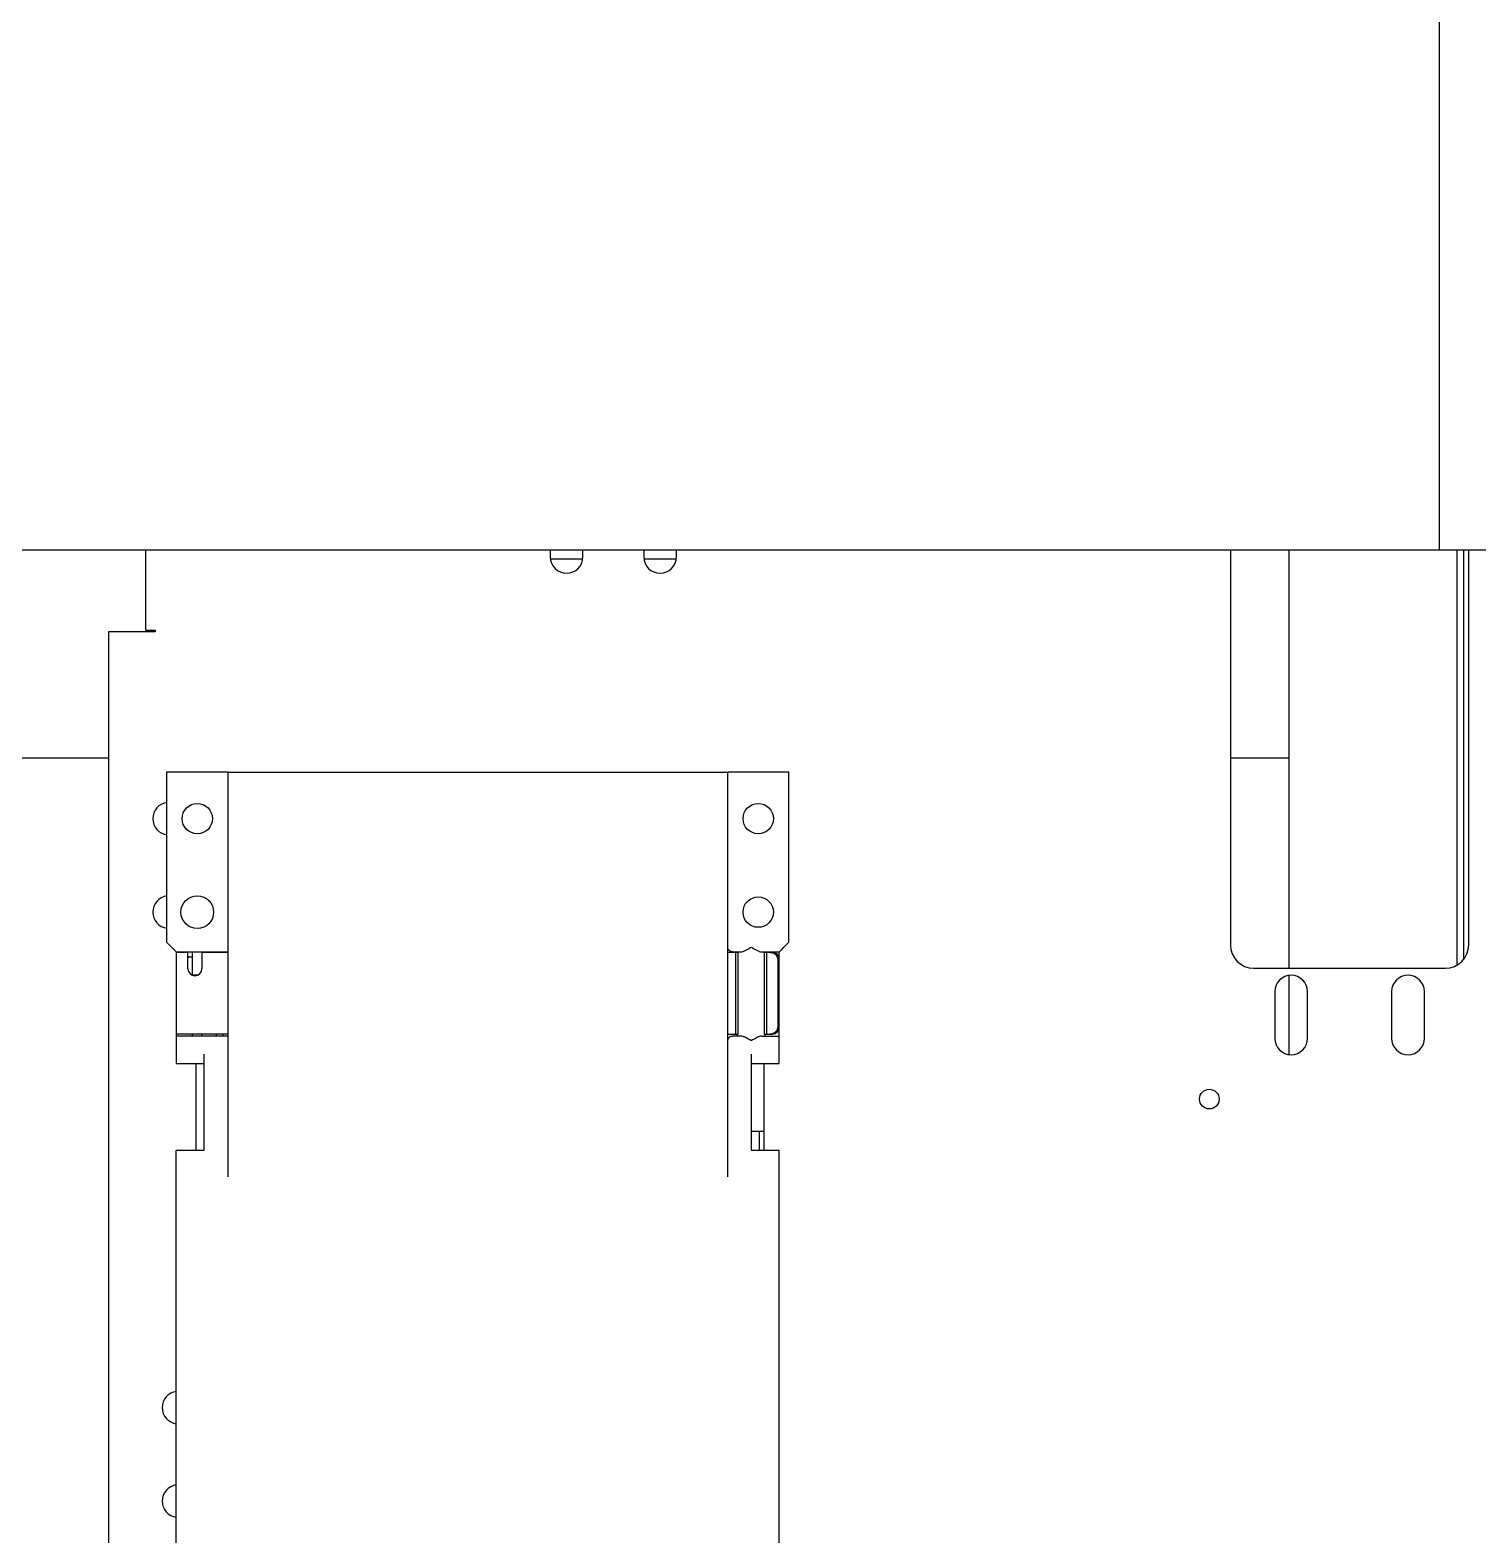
# Model space of a CAD drawing. Header units: inches. Extents: x -347369 to -260369, y 119522 to 149869.
# Drawn here: x -283155.4 to -282845.7, y 136793.4 to 137115.4 of the extents above; entities that cross this region are included whole.
import ezdxf

# ---------------------------------------------------------------- set-up
doc = ezdxf.new("R2010")
doc.units = ezdxf.units.IN
doc.header["$LTSCALE"] = 300
doc.layers.add('MACCHINA', color=40, linetype='Continuous')
doc.layers.add('QUOTE', color=7, linetype='Continuous')

# ---------------------------------------------------------------- blocks, each defined once
blk = doc.blocks.new('A$C27be3406')
at = {"layer": 'MACCHINA'}
for p, q in [((-523.87, -1866.5), (-523.87, -1995.5)), ((-1220, -1995.5), (-389.21, -1995.5)), ((-800.5, -2012.7), (-800.5, -1995.5)), ((-714, -1995.5), (-714, -1997)), ((-707, -1997), (-707, -1995.5)), ((-694, -1995.5), (-694, -1997)), ((-687, -1997), (-687, -1995.5)), ((-568.5, -1995.5), (-568.5, -2080)), ((-556, -1995.5), (-556, -2085)), ((-520, -2084.33), (-520, -1995.5)), ((-518.6, -1995.5), (-518.6, -2083.13)), ((-517.5, -2080), (-517.5, -1995.5)), ((-707.04, -1997.5), (-713.96, -1997.5)), ((-687.04, -1997.5), (-693.96, -1997.5)), ((-808.5, -2013), (-808.5, -2218)), ((-798.5, -2013), (-808.5, -2013)), ((-800.5, -2012.7), (-798.5, -2012.7)), ((-798.5, -2012.7), (-798.5, -2013)), ((-956, -2040), (-808.5, -2040)), ((-568.5, -2040), (-556, -2040)), ((-796, -2043), (-783, -2043)), ((-796, -2079.5), (-796, -2043)), ((-783, -2043.15), (-783, -2043)), ((-783, -2043.15), (-783, -2129.6)), ((-676, -2043.15), (-783, -2043.15)), ((-676, -2043), (-676, -2043.15)), ((-676, -2043), (-663, -2043)), ((-676, -2129.6), (-676, -2043.15)), ((-663, -2043), (-663, -2079.5)), ((-795, -2080.5), (-796, -2079.5)), ((-663, -2079.5), (-664, -2080.5)), ((-794, -2081.5), (-783, -2081.5)), ((-794, -2081.6), (-794, -2105.39)), ((-791.5, -2081.6), (-794, -2081.6)), ((-791.5, -2085.1), (-791.5, -2081.6)), ((-790.5, -2082.62), (-791.3, -2082.62)), ((-790.5, -2086.5), (-790.5, -2081.5)), ((-788.5, -2081.5), (-788.5, -2085.1)), ((-783, -2081.6), (-788.5, -2081.6)), ((-785.47, -2081.5), (-785.47, -2081.6)), ((-784, -2081.6), (-784, -2081.5)), ((-673.8, -2081.6), (-676, -2081.6)), ((-675, -2081.5), (-673.24, -2081.5)), ((-674.33, -2099.1), (-674.33, -2081.6)), ((-674, -2081.5), (-674, -2081.6)), ((-673.8, -2099.1), (-673.8, -2081.6)), ((-668.76, -2081.5), (-665, -2081.5)), ((-668.2, -2081.6), (-668.2, -2099.1)), ((-666.5, -2081.6), (-668.2, -2081.6)), ((-668, -2081.6), (-668, -2081.5)), ((-667.67, -2099.1), (-667.67, -2081.6)), ((-665, -2105.39), (-665, -2081.5)), ((-665.34, -2083.1), (-665.34, -2097.6)), ((-563.5, -2085), (-522.5, -2085)), ((-789.47, -2086.5), (-790.5, -2086.5)), ((-789.5, -2086.51), (-789.5, -2086.5)), ((-556, -2086.54), (-556, -2103.46)), ((-559, -2090), (-559, -2100)), ((-552, -2100), (-552, -2090)), ((-534, -2090), (-534, -2100)), ((-527, -2100), (-527, -2090)), ((-783, -2099.1), (-794, -2099.1)), ((-783, -2099.5), (-794, -2099.5)), ((-790.5, -2099.5), (-790.5, -2099.1)), ((-788.5, -2099.5), (-788.5, -2099.1)), ((-785.47, -2099.1), (-785.47, -2099.5)), ((-784, -2099.5), (-784, -2099.1)), ((-676, -2099.1), (-673.8, -2099.1)), ((-673.24, -2099.5), (-675, -2099.5)), ((-674, -2099.1), (-674, -2099.5)), ((-668.76, -2099.5), (-665, -2099.5)), ((-668.2, -2099.1), (-666.5, -2099.1)), ((-668, -2099.5), (-668, -2099.1)), ((-794, -2105.39), (-788, -2105.39)), ((-789.8, -2105.39), (-789.8, -2124)), ((-788, -2123.93), (-788, -2103.39)), ((-671, -2103.39), (-671, -2123.93)), ((-671, -2105.39), (-665, -2105.39)), ((-668.2, -2124), (-668.2, -2105.39)), ((-671, -2119.88), (-668.2, -2119.88)), ((-669.2, -2124), (-669.2, -2119.88)), ((-788, -2124), (-794, -2124)), ((-794, -2555.97), (-794, -2124)), ((-665, -2124), (-671, -2124)), ((-665, -2555.97), (-665, -2124))]:
    blk.add_line(p, q, dxfattribs=at)
for centre, radius in [((-789.5, -2053), 3.25), ((-669.5, -2053), 3.25), ((-789.5, -2073), 3.5), ((-669.5, -2073), 3.25), ((-573, -2113), 2.1)]:
    blk.add_circle(centre, radius, dxfattribs=at)
for centre, radius, start, end in [((-710.5, -1997), 3.5, 180, 0), ((-690.5, -1997), 3.5, 180, 0), ((-795.5, -2053), 3.5, 98.2132, 261.7868), ((-795.5, -2073), 3.5, 98.2132, 261.7868), ((-666.5, -2083.1), 1.5, 0, 90), ((-563.5, -2080), 5, 180, 270), ((-522.5, -2080), 5, 270, 0), ((-790, -2085.1), 1.5, 180, 0), ((-555.5, -2090), 3.5, 0, 180), ((-530.5, -2090), 3.5, 0, 180), ((-666.5, -2097.6), 1.5, 270, 0), ((-555.5, -2100), 3.5, 180, 0), ((-530.5, -2100), 3.5, 180, 0), ((-793.5, -2179), 3.5, 98.2132, 261.7868), ((-793.5, -2199), 3.5, 98.2132, 261.7868)]:
    blk.add_arc(centre, radius, start, end, dxfattribs=at)
for points, knots in [([(-795, -2080.5), (-794.86, -2080.64), (-794.58, -2080.92), (-794.27, -2081.23), (-794.1, -2081.4), (-794.01, -2081.49), (-794, -2081.5), (-794, -2081.5)], [0, 0, 0, 0, 0.31012, 0.616121, 0.758896, 0.886022, 1, 1, 1, 1]), ([(-791.5, -2082.43), (-791.5, -2082.45), (-791.49, -2082.49), (-791.46, -2082.55), (-791.43, -2082.58), (-791.39, -2082.6), (-791.35, -2082.62), (-791.32, -2082.62), (-791.3, -2082.62)], [0, 0, 0, 0, 0.250175, 0.498272, 0.627856, 0.748923, 0.876455, 1, 1, 1, 1]), ([(-675, -2081.5), (-675.14, -2081.48), (-675.42, -2081.45), (-675.73, -2081.22), (-675.9, -2080.95), (-675.99, -2080.73), (-676, -2080.57), (-676, -2080.5)], [0, 0, 0, 0, 0.31012, 0.616121, 0.758896, 0.886022, 1, 1, 1, 1]), ([(-673.24, -2081.5), (-673.07, -2081.48), (-672.74, -2081.43), (-671.99, -2081.07), (-671.4, -2080.73), (-671, -2080.5)], [0, 0, 0, 0, 0.251076, 0.501444, 1, 1, 1, 1]), ([(-671, -2080.5), (-670.6, -2080.73), (-670.01, -2081.07), (-669.26, -2081.43), (-668.93, -2081.48), (-668.76, -2081.5)], [0, 0, 0, 0, 0.4993227, 0.749575, 1, 1, 1, 1]), ([(-666.97, -2081.6), (-666.77, -2081.61), (-666.38, -2081.65), (-665.86, -2081.95), (-665.5, -2082.37), (-665.36, -2082.78), (-665.35, -2083.02), (-665.34, -2083.1)], [0, 0, 0, 0, 0.240993, 0.482704, 0.705776, 0.912115, 1, 1, 1, 1]), ([(-665, -2081.5), (-664.99, -2081.49), (-664.97, -2081.48), (-664.84, -2081.34), (-664.62, -2081.12), (-664.33, -2080.83), (-664.11, -2080.61), (-664, -2080.5)], [0, 0, 0, 0, 0.146754, 0.316126, 0.510248, 0.757793, 1, 1, 1, 1]), ([(-665.34, -2097.6), (-665.36, -2097.76), (-665.39, -2098.08), (-665.64, -2098.51), (-666.01, -2098.85), (-666.47, -2099.06), (-666.81, -2099.08), (-666.97, -2099.1)], [0, 0, 0, 0, 0.1962365, 0.3923349, 0.5923485, 0.8031725, 1, 1, 1, 1]), ([(-676, -2100.5), (-675.99, -2100.41), (-675.97, -2100.2), (-675.84, -2099.93), (-675.62, -2099.69), (-675.33, -2099.53), (-675.11, -2099.51), (-675, -2099.5)], [0, 0, 0, 0, 0.1467542, 0.3161257, 0.5102478, 0.7577933, 1, 1, 1, 1]), ([(-671, -2100.5), (-671.4, -2100.27), (-671.99, -2099.93), (-672.74, -2099.57), (-673.07, -2099.52), (-673.24, -2099.5)], [0, 0, 0, 0, 0.4985621, 0.7489267, 1, 1, 1, 1]), ([(-668.76, -2099.5), (-668.93, -2099.52), (-669.26, -2099.57), (-670.01, -2099.93), (-670.6, -2100.27), (-671, -2100.5)], [0, 0, 0, 0, 0.251076, 0.501444, 1, 1, 1, 1])]:
    blk.add_open_spline(points, degree=3, knots=knots, dxfattribs=at)

msp = doc.modelspace()

# ---------------------------------------------------------------- block references
at = {"layer": 'QUOTE'}
msp.add_blockref('A$C27be3406', (-282330.166, 138999.656), dxfattribs=at)

doc.saveas('drawing.dxf')
